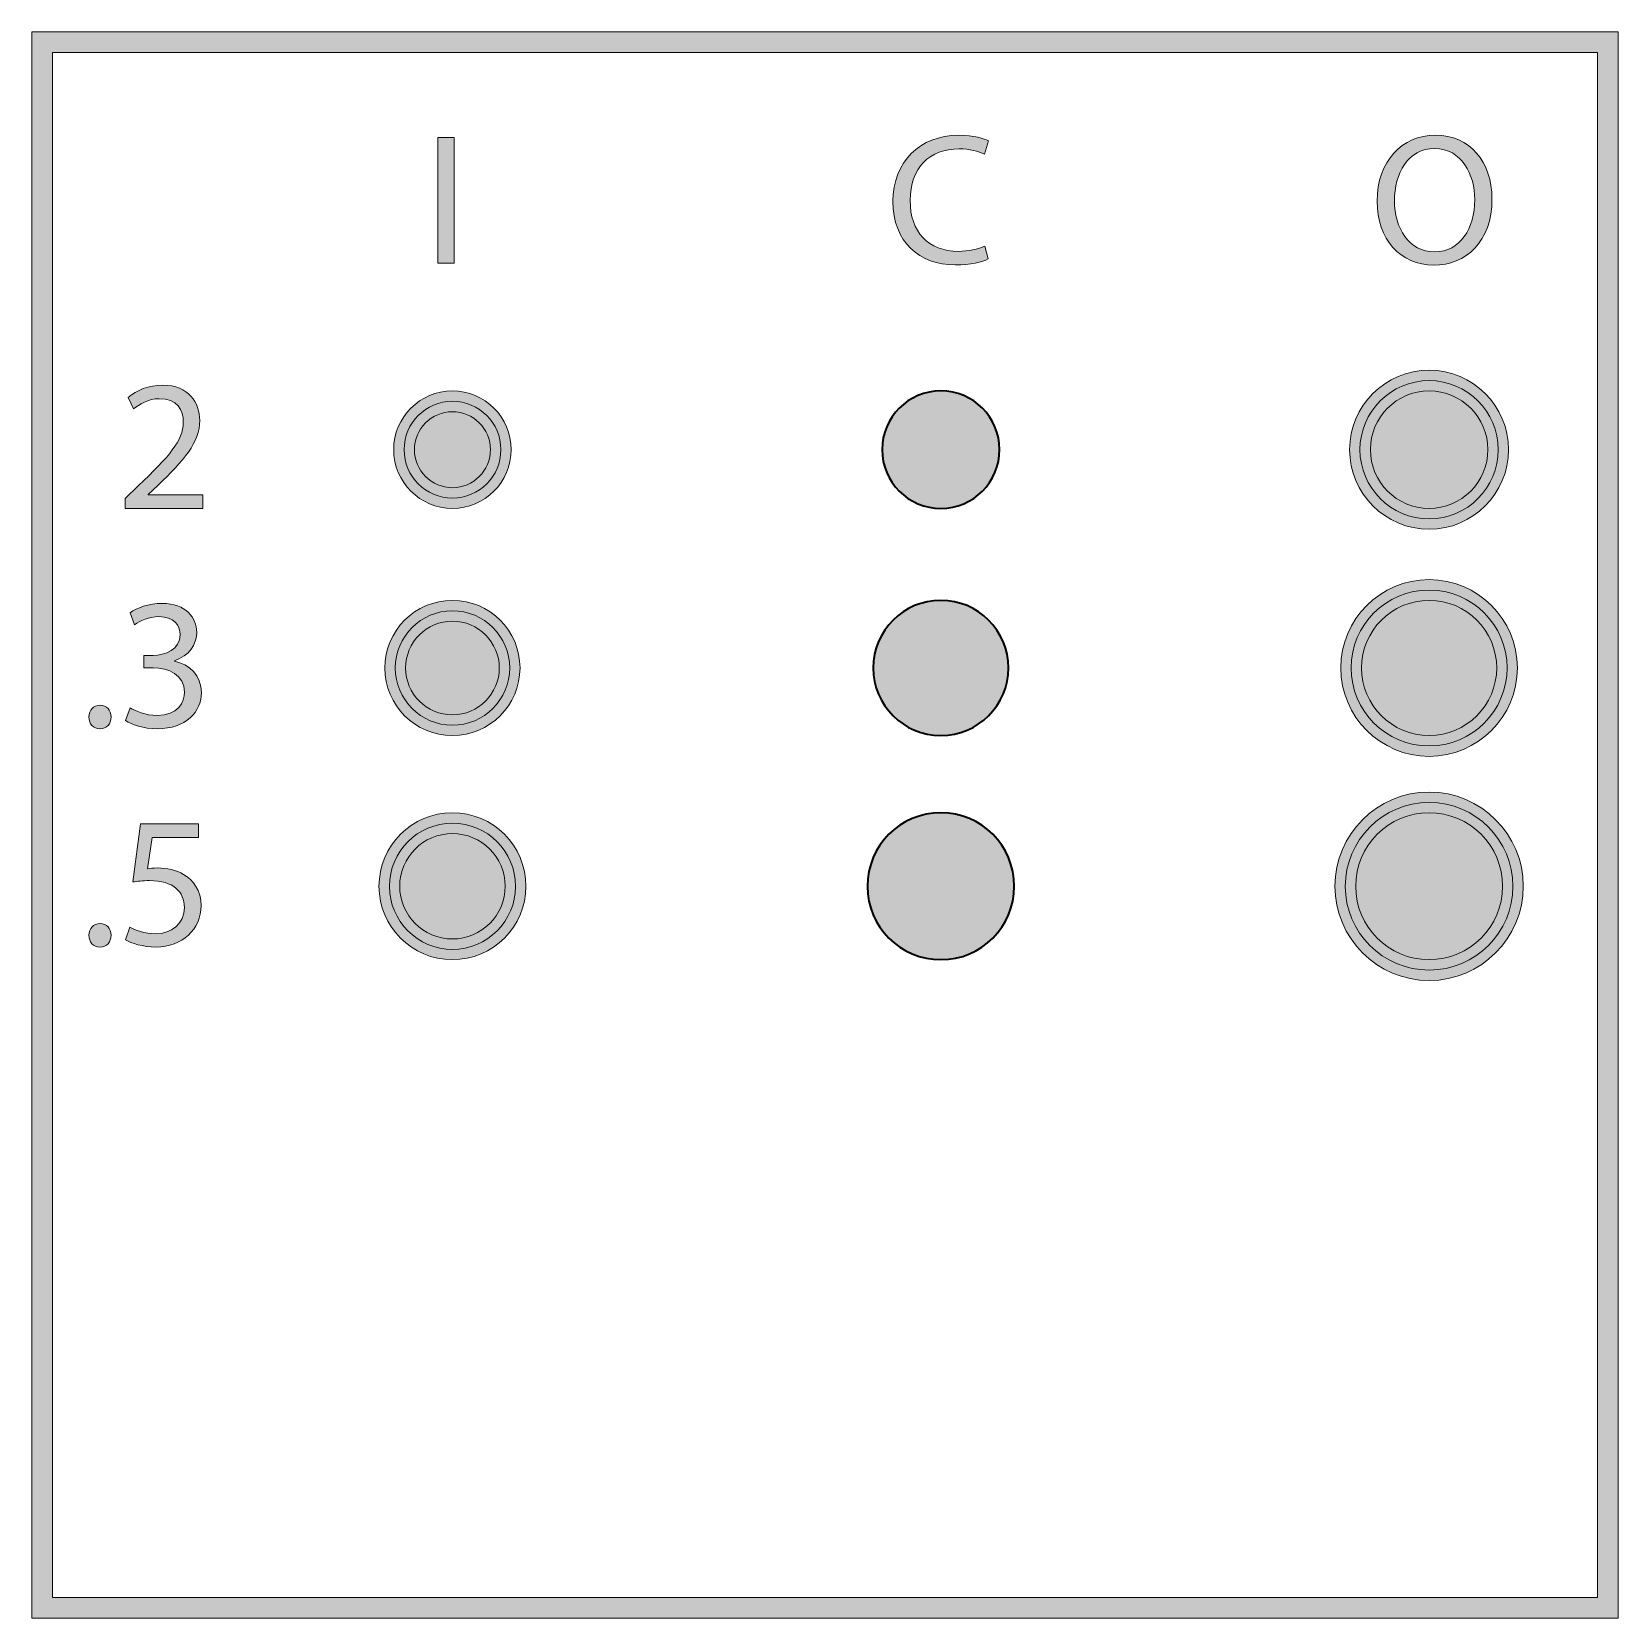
# Model space of a CAD drawing. Header units: inches. Extents: x 0 to 108, y -108 to 0.
import ezdxf

# ---------------------------------------------------------------- set-up
doc = ezdxf.new("R2010")
doc.units = ezdxf.units.IN
doc.header["$MEASUREMENT"] = 0
doc.layers.add('Layer 1', color=7, linetype='Continuous')

# ---------------------------------------------------------------- blocks, each defined once
blk = doc.blocks.new('block 2')
at = {"layer": 'Layer 1', "true_color": 0x231f20}
h = blk.add_hatch(color=250, dxfattribs=at)
h.dxf.hatch_style = 2
edge = h.paths.add_edge_path()
edge.add_spline(control_points=[(28.64, -24.45), (26.43, -24.45), (24.64, -26.25), (24.64, -28.45), (24.64, -30.66), (26.43, -32.45), (28.64, -32.45), (30.85, -32.45), (32.64, -30.66), (32.64, -28.45), (32.64, -26.25), (30.85, -24.45), (28.64, -24.45), (28.64, -24.45), (28.64, -24.45), (28.64, -24.45)], knot_values=[0, 0, 0, 0, 1, 1, 1, 2, 2, 2, 3, 3, 3, 4, 4, 4, 5, 5, 5, 5], degree=3, periodic=1)
edge = h.paths.add_edge_path()
edge.add_spline(control_points=[(28.64, -25.87), (30.07, -25.87), (31.23, -27.03), (31.23, -28.45), (31.23, -29.88), (30.07, -31.04), (28.64, -31.04), (27.22, -31.04), (26.05, -29.88), (26.05, -28.45), (26.05, -27.03), (27.22, -25.87), (28.64, -25.87)], knot_values=[0, 0, 0, 0, 1.411111, 1.411111, 1.411111, 2.822222, 2.822222, 2.822222, 4.233333, 4.233333, 4.233333, 5.644444, 5.644444, 5.644444, 5.644444], degree=3, periodic=0)
edge.add_line((28.64, -25.87), (28.64, -25.87))
at = {"layer": 'Layer 1', "true_color": 0x000000}
h = blk.add_hatch(color=18, dxfattribs=at)
h.dxf.hatch_style = 2
edge = h.paths.add_edge_path()
edge.add_spline(control_points=[(28.64, -31.75), (26.83, -31.75), (25.35, -30.27), (25.35, -28.45), (25.35, -26.64), (26.83, -25.16), (28.64, -25.16), (30.46, -25.16), (31.94, -26.64), (31.94, -28.45), (31.94, -30.27), (30.46, -31.75), (28.64, -31.75)], knot_values=[0, 0, 0, 0, 1, 1, 1, 2, 2, 2, 3, 3, 3, 4, 4, 4, 4], degree=3, periodic=1)
at = {"layer": 'Layer 1', "lineweight": 0}
for points, knots in [([(28.64, -24.45), (26.43, -24.45), (24.64, -26.25), (24.64, -28.45), (24.64, -30.66), (26.43, -32.45), (28.64, -32.45), (30.85, -32.45), (32.64, -30.66), (32.64, -28.45), (32.64, -26.25), (30.85, -24.45), (28.64, -24.45), (28.64, -24.45), (28.64, -24.45), (28.64, -24.45)], [0, 0, 0, 0, 1, 1, 1, 2, 2, 2, 3, 3, 3, 4, 4, 4, 5, 5, 5, 5]), ([(28.64, -31.75), (26.83, -31.75), (25.35, -30.27), (25.35, -28.45), (25.35, -26.64), (26.83, -25.16), (28.64, -25.16), (30.46, -25.16), (31.94, -26.64), (31.94, -28.45), (31.94, -30.27), (30.46, -31.75), (28.64, -31.75)], [0, 0, 0, 0, 1, 1, 1, 2, 2, 2, 3, 3, 3, 4, 4, 4, 4]), ([(28.64, -25.87), (30.07, -25.87), (31.23, -27.03), (31.23, -28.45), (31.23, -29.88), (30.07, -31.04), (28.64, -31.04), (27.22, -31.04), (26.05, -29.88), (26.05, -28.45), (26.05, -27.03), (27.22, -25.87), (28.64, -25.87)], [0, 0, 0, 0, 1, 1, 1, 2, 2, 2, 3, 3, 3, 4, 4, 4, 4])]:
    blk.add_open_spline(points, degree=3, knots=knots, dxfattribs=at)
blk = doc.blocks.new('block 3')
at = {"layer": 'Layer 1', "true_color": 0x231f20}
h = blk.add_hatch(color=250, dxfattribs=at)
h.dxf.hatch_style = 2
edge = h.paths.add_edge_path()
edge.add_spline(control_points=[(95.13, -23.04), (92.15, -23.04), (89.72, -25.47), (89.72, -28.45), (89.72, -31.44), (92.15, -33.87), (95.13, -33.87), (98.11, -33.87), (100.54, -31.44), (100.54, -28.45), (100.54, -25.47), (98.11, -23.04), (95.13, -23.04), (95.13, -23.04), (95.13, -23.04), (95.13, -23.04)], knot_values=[0, 0, 0, 0, 1, 1, 1, 2, 2, 2, 3, 3, 3, 4, 4, 4, 5, 5, 5, 5], degree=3, periodic=1)
edge = h.paths.add_edge_path()
edge.add_spline(control_points=[(95.13, -24.45), (97.34, -24.45), (99.13, -26.25), (99.13, -28.45), (99.13, -30.66), (97.34, -32.45), (95.13, -32.45), (92.92, -32.45), (91.13, -30.66), (91.13, -28.45), (91.13, -26.25), (92.92, -24.45), (95.13, -24.45)], knot_values=[0, 0, 0, 0, 1.411111, 1.411111, 1.411111, 2.822222, 2.822222, 2.822222, 4.233333, 4.233333, 4.233333, 5.644444, 5.644444, 5.644444, 5.644444], degree=3, periodic=0)
edge.add_line((95.13, -24.45), (95.13, -24.45))
at = {"layer": 'Layer 1', "true_color": 0x000000}
h = blk.add_hatch(color=18, dxfattribs=at)
h.dxf.hatch_style = 2
edge = h.paths.add_edge_path()
edge.add_spline(control_points=[(95.13, -33.16), (92.54, -33.16), (90.42, -31.05), (90.42, -28.45), (90.42, -25.86), (92.54, -23.75), (95.13, -23.75), (97.72, -23.75), (99.83, -25.86), (99.83, -28.45), (99.83, -31.05), (97.72, -33.16), (95.13, -33.16)], knot_values=[0, 0, 0, 0, 1, 1, 1, 2, 2, 2, 3, 3, 3, 4, 4, 4, 4], degree=3, periodic=1)
at = {"layer": 'Layer 1', "lineweight": 0}
for points, knots in [([(95.13, -23.04), (92.15, -23.04), (89.72, -25.47), (89.72, -28.45), (89.72, -31.44), (92.15, -33.87), (95.13, -33.87), (98.11, -33.87), (100.54, -31.44), (100.54, -28.45), (100.54, -25.47), (98.11, -23.04), (95.13, -23.04), (95.13, -23.04), (95.13, -23.04), (95.13, -23.04)], [0, 0, 0, 0, 1, 1, 1, 2, 2, 2, 3, 3, 3, 4, 4, 4, 5, 5, 5, 5]), ([(95.13, -33.16), (92.54, -33.16), (90.42, -31.05), (90.42, -28.45), (90.42, -25.86), (92.54, -23.75), (95.13, -23.75), (97.72, -23.75), (99.83, -25.86), (99.83, -28.45), (99.83, -31.05), (97.72, -33.16), (95.13, -33.16)], [0, 0, 0, 0, 1, 1, 1, 2, 2, 2, 3, 3, 3, 4, 4, 4, 4]), ([(95.13, -24.45), (97.34, -24.45), (99.13, -26.25), (99.13, -28.45), (99.13, -30.66), (97.34, -32.45), (95.13, -32.45), (92.92, -32.45), (91.13, -30.66), (91.13, -28.45), (91.13, -26.25), (92.92, -24.45), (95.13, -24.45)], [0, 0, 0, 0, 1, 1, 1, 2, 2, 2, 3, 3, 3, 4, 4, 4, 4])]:
    blk.add_open_spline(points, degree=3, knots=knots, dxfattribs=at)
blk = doc.blocks.new('block 4')
at = {"layer": 'Layer 1', "true_color": 0x231f20}
h = blk.add_hatch(color=250, dxfattribs=at)
h.dxf.hatch_style = 2
edge = h.paths.add_edge_path()
edge.add_spline(control_points=[(28.64, -38.71), (26.1, -38.71), (24.04, -40.77), (24.04, -43.31), (24.04, -45.85), (26.1, -47.91), (28.64, -47.91), (31.18, -47.91), (33.24, -45.85), (33.24, -43.31), (33.24, -40.77), (31.18, -38.71), (28.64, -38.71), (28.64, -38.71), (28.64, -38.71), (28.64, -38.71)], knot_values=[0, 0, 0, 0, 1, 1, 1, 2, 2, 2, 3, 3, 3, 4, 4, 4, 5, 5, 5, 5], degree=3, periodic=1)
edge = h.paths.add_edge_path()
edge.add_spline(control_points=[(28.64, -40.13), (30.4, -40.13), (31.83, -41.56), (31.83, -43.31), (31.83, -45.07), (30.4, -46.5), (28.64, -46.5), (26.89, -46.5), (25.45, -45.07), (25.45, -43.31), (25.45, -41.56), (26.89, -40.13), (28.64, -40.13)], knot_values=[0, 0, 0, 0, 1.411111, 1.411111, 1.411111, 2.822222, 2.822222, 2.822222, 4.233333, 4.233333, 4.233333, 5.644444, 5.644444, 5.644444, 5.644444], degree=3, periodic=0)
edge.add_line((28.64, -40.13), (28.64, -40.13))
at = {"layer": 'Layer 1', "true_color": 0x000000}
h = blk.add_hatch(color=18, dxfattribs=at)
h.dxf.hatch_style = 2
edge = h.paths.add_edge_path()
edge.add_spline(control_points=[(28.64, -47.21), (26.5, -47.21), (24.75, -45.46), (24.75, -43.31), (24.75, -41.17), (26.5, -39.42), (28.64, -39.42), (30.79, -39.42), (32.54, -41.17), (32.54, -43.31), (32.54, -45.46), (30.79, -47.21), (28.64, -47.21)], knot_values=[0, 0, 0, 0, 1, 1, 1, 2, 2, 2, 3, 3, 3, 4, 4, 4, 4], degree=3, periodic=1)
at = {"layer": 'Layer 1', "lineweight": 0}
for points, knots in [([(28.64, -38.71), (26.1, -38.71), (24.04, -40.77), (24.04, -43.31), (24.04, -45.85), (26.1, -47.91), (28.64, -47.91), (31.18, -47.91), (33.24, -45.85), (33.24, -43.31), (33.24, -40.77), (31.18, -38.71), (28.64, -38.71), (28.64, -38.71), (28.64, -38.71), (28.64, -38.71)], [0, 0, 0, 0, 1, 1, 1, 2, 2, 2, 3, 3, 3, 4, 4, 4, 5, 5, 5, 5]), ([(28.64, -47.21), (26.5, -47.21), (24.75, -45.46), (24.75, -43.31), (24.75, -41.17), (26.5, -39.42), (28.64, -39.42), (30.79, -39.42), (32.54, -41.17), (32.54, -43.31), (32.54, -45.46), (30.79, -47.21), (28.64, -47.21)], [0, 0, 0, 0, 1, 1, 1, 2, 2, 2, 3, 3, 3, 4, 4, 4, 4]), ([(28.64, -40.13), (30.4, -40.13), (31.83, -41.56), (31.83, -43.31), (31.83, -45.07), (30.4, -46.5), (28.64, -46.5), (26.89, -46.5), (25.45, -45.07), (25.45, -43.31), (25.45, -41.56), (26.89, -40.13), (28.64, -40.13)], [0, 0, 0, 0, 1, 1, 1, 2, 2, 2, 3, 3, 3, 4, 4, 4, 4])]:
    blk.add_open_spline(points, degree=3, knots=knots, dxfattribs=at)
blk = doc.blocks.new('block 5')
at = {"layer": 'Layer 1', "true_color": 0x231f20}
h = blk.add_hatch(color=250, dxfattribs=at)
h.dxf.hatch_style = 2
edge = h.paths.add_edge_path()
edge.add_spline(control_points=[(95.13, -37.3), (91.81, -37.3), (89.12, -40), (89.12, -43.31), (89.12, -46.63), (91.81, -49.33), (95.13, -49.33), (98.44, -49.33), (101.14, -46.63), (101.14, -43.31), (101.14, -40), (98.44, -37.3), (95.13, -37.3), (95.13, -37.3), (95.13, -37.3), (95.13, -37.3)], knot_values=[0, 0, 0, 0, 1, 1, 1, 2, 2, 2, 3, 3, 3, 4, 4, 4, 5, 5, 5, 5], degree=3, periodic=1)
edge = h.paths.add_edge_path()
edge.add_spline(control_points=[(95.13, -38.71), (97.67, -38.71), (99.73, -40.77), (99.73, -43.31), (99.73, -45.85), (97.67, -47.91), (95.13, -47.91), (92.59, -47.91), (90.53, -45.85), (90.53, -43.31), (90.53, -40.77), (92.59, -38.71), (95.13, -38.71)], knot_values=[0, 0, 0, 0, 1.411111, 1.411111, 1.411111, 2.822222, 2.822222, 2.822222, 4.233333, 4.233333, 4.233333, 5.644444, 5.644444, 5.644444, 5.644444], degree=3, periodic=0)
edge.add_line((95.13, -38.71), (95.13, -38.71))
at = {"layer": 'Layer 1', "true_color": 0x000000}
h = blk.add_hatch(color=18, dxfattribs=at)
h.dxf.hatch_style = 2
edge = h.paths.add_edge_path()
edge.add_spline(control_points=[(95.13, -48.62), (92.2, -48.62), (89.82, -46.24), (89.82, -43.31), (89.82, -40.39), (92.2, -38.01), (95.13, -38.01), (98.06, -38.01), (100.44, -40.39), (100.44, -43.31), (100.44, -46.24), (98.06, -48.62), (95.13, -48.62)], knot_values=[0, 0, 0, 0, 1, 1, 1, 2, 2, 2, 3, 3, 3, 4, 4, 4, 4], degree=3, periodic=1)
at = {"layer": 'Layer 1', "lineweight": 0}
for points, knots in [([(95.13, -37.3), (91.81, -37.3), (89.12, -40), (89.12, -43.31), (89.12, -46.63), (91.81, -49.33), (95.13, -49.33), (98.44, -49.33), (101.14, -46.63), (101.14, -43.31), (101.14, -40), (98.44, -37.3), (95.13, -37.3), (95.13, -37.3), (95.13, -37.3), (95.13, -37.3)], [0, 0, 0, 0, 1, 1, 1, 2, 2, 2, 3, 3, 3, 4, 4, 4, 5, 5, 5, 5]), ([(95.13, -48.62), (92.2, -48.62), (89.82, -46.24), (89.82, -43.31), (89.82, -40.39), (92.2, -38.01), (95.13, -38.01), (98.06, -38.01), (100.44, -40.39), (100.44, -43.31), (100.44, -46.24), (98.06, -48.62), (95.13, -48.62)], [0, 0, 0, 0, 1, 1, 1, 2, 2, 2, 3, 3, 3, 4, 4, 4, 4]), ([(95.13, -38.71), (97.67, -38.71), (99.73, -40.77), (99.73, -43.31), (99.73, -45.85), (97.67, -47.91), (95.13, -47.91), (92.59, -47.91), (90.53, -45.85), (90.53, -43.31), (90.53, -40.77), (92.59, -38.71), (95.13, -38.71)], [0, 0, 0, 0, 1, 1, 1, 2, 2, 2, 3, 3, 3, 4, 4, 4, 4])]:
    blk.add_open_spline(points, degree=3, knots=knots, dxfattribs=at)
blk = doc.blocks.new('block 6')
at = {"layer": 'Layer 1', "true_color": 0x231f20}
h = blk.add_hatch(color=250, dxfattribs=at)
h.dxf.hatch_style = 2
edge = h.paths.add_edge_path()
edge.add_spline(control_points=[(28.64, -53.17), (25.88, -53.17), (23.64, -55.41), (23.64, -58.17), (23.64, -60.94), (25.88, -63.17), (28.64, -63.17), (31.41, -63.17), (33.64, -60.94), (33.64, -58.17), (33.64, -55.41), (31.41, -53.17), (28.64, -53.17), (28.64, -53.17), (28.64, -53.17), (28.64, -53.17)], knot_values=[0, 0, 0, 0, 1, 1, 1, 2, 2, 2, 3, 3, 3, 4, 4, 4, 5, 5, 5, 5], degree=3, periodic=1)
edge = h.paths.add_edge_path()
edge.add_spline(control_points=[(28.64, -54.59), (30.62, -54.59), (32.23, -56.2), (32.23, -58.17), (32.23, -60.15), (30.62, -61.76), (28.64, -61.76), (26.66, -61.76), (25.05, -60.15), (25.05, -58.17), (25.05, -56.2), (26.66, -54.59), (28.64, -54.59)], knot_values=[0, 0, 0, 0, 1.411111, 1.411111, 1.411111, 2.822222, 2.822222, 2.822222, 4.233333, 4.233333, 4.233333, 5.644444, 5.644444, 5.644444, 5.644444], degree=3, periodic=0)
edge.add_line((28.64, -54.59), (28.64, -54.59))
at = {"layer": 'Layer 1', "true_color": 0x000000}
h = blk.add_hatch(color=18, dxfattribs=at)
h.dxf.hatch_style = 2
edge = h.paths.add_edge_path()
edge.add_spline(control_points=[(28.64, -62.47), (26.28, -62.47), (24.35, -60.54), (24.35, -58.18), (24.35, -55.81), (26.28, -53.88), (28.64, -53.88), (31.01, -53.88), (32.94, -55.81), (32.94, -58.18), (32.94, -60.54), (31.01, -62.47), (28.64, -62.47)], knot_values=[0, 0, 0, 0, 1, 1, 1, 2, 2, 2, 3, 3, 3, 4, 4, 4, 4], degree=3, periodic=1)
at = {"layer": 'Layer 1', "lineweight": 0}
for points, knots in [([(28.64, -53.17), (25.88, -53.17), (23.64, -55.41), (23.64, -58.17), (23.64, -60.94), (25.88, -63.17), (28.64, -63.17), (31.41, -63.17), (33.64, -60.94), (33.64, -58.17), (33.64, -55.41), (31.41, -53.17), (28.64, -53.17), (28.64, -53.17), (28.64, -53.17), (28.64, -53.17)], [0, 0, 0, 0, 1, 1, 1, 2, 2, 2, 3, 3, 3, 4, 4, 4, 5, 5, 5, 5]), ([(28.64, -62.47), (26.28, -62.47), (24.35, -60.54), (24.35, -58.18), (24.35, -55.81), (26.28, -53.88), (28.64, -53.88), (31.01, -53.88), (32.94, -55.81), (32.94, -58.18), (32.94, -60.54), (31.01, -62.47), (28.64, -62.47)], [0, 0, 0, 0, 1, 1, 1, 2, 2, 2, 3, 3, 3, 4, 4, 4, 4]), ([(28.64, -54.59), (30.62, -54.59), (32.23, -56.2), (32.23, -58.17), (32.23, -60.15), (30.62, -61.76), (28.64, -61.76), (26.66, -61.76), (25.05, -60.15), (25.05, -58.17), (25.05, -56.2), (26.66, -54.59), (28.64, -54.59)], [0, 0, 0, 0, 1, 1, 1, 2, 2, 2, 3, 3, 3, 4, 4, 4, 4])]:
    blk.add_open_spline(points, degree=3, knots=knots, dxfattribs=at)
blk = doc.blocks.new('block 7')
at = {"layer": 'Layer 1', "true_color": 0x231f20}
h = blk.add_hatch(color=250, dxfattribs=at)
h.dxf.hatch_style = 2
edge = h.paths.add_edge_path()
edge.add_spline(control_points=[(95.13, -51.76), (91.59, -51.76), (88.72, -54.64), (88.72, -58.17), (88.72, -61.71), (91.59, -64.59), (95.13, -64.59), (98.66, -64.59), (101.54, -61.71), (101.54, -58.17), (101.54, -54.64), (98.66, -51.76), (95.13, -51.76), (95.13, -51.76), (95.13, -51.76), (95.13, -51.76)], knot_values=[0, 0, 0, 0, 1, 1, 1, 2, 2, 2, 3, 3, 3, 4, 4, 4, 5, 5, 5, 5], degree=3, periodic=1)
edge = h.paths.add_edge_path()
edge.add_spline(control_points=[(95.13, -53.17), (97.89, -53.17), (100.13, -55.41), (100.13, -58.17), (100.13, -60.94), (97.89, -63.17), (95.13, -63.17), (92.37, -63.17), (90.13, -60.94), (90.13, -58.17), (90.13, -55.41), (92.37, -53.17), (95.13, -53.17)], knot_values=[0, 0, 0, 0, 1.411111, 1.411111, 1.411111, 2.822222, 2.822222, 2.822222, 4.233333, 4.233333, 4.233333, 5.644444, 5.644444, 5.644444, 5.644444], degree=3, periodic=0)
edge.add_line((95.13, -53.17), (95.13, -53.17))
at = {"layer": 'Layer 1', "true_color": 0x000000}
h = blk.add_hatch(color=18, dxfattribs=at)
h.dxf.hatch_style = 2
edge = h.paths.add_edge_path()
edge.add_spline(control_points=[(95.13, -63.88), (91.98, -63.88), (89.42, -61.32), (89.42, -58.18), (89.42, -55.03), (91.98, -52.47), (95.13, -52.47), (98.28, -52.47), (100.84, -55.03), (100.84, -58.18), (100.84, -61.32), (98.28, -63.88), (95.13, -63.88)], knot_values=[0, 0, 0, 0, 1, 1, 1, 2, 2, 2, 3, 3, 3, 4, 4, 4, 4], degree=3, periodic=1)
at = {"layer": 'Layer 1', "lineweight": 0}
for points, knots in [([(95.13, -51.76), (91.59, -51.76), (88.72, -54.64), (88.72, -58.17), (88.72, -61.71), (91.59, -64.59), (95.13, -64.59), (98.66, -64.59), (101.54, -61.71), (101.54, -58.17), (101.54, -54.64), (98.66, -51.76), (95.13, -51.76), (95.13, -51.76), (95.13, -51.76), (95.13, -51.76)], [0, 0, 0, 0, 1, 1, 1, 2, 2, 2, 3, 3, 3, 4, 4, 4, 5, 5, 5, 5]), ([(95.13, -63.88), (91.98, -63.88), (89.42, -61.32), (89.42, -58.18), (89.42, -55.03), (91.98, -52.47), (95.13, -52.47), (98.28, -52.47), (100.84, -55.03), (100.84, -58.18), (100.84, -61.32), (98.28, -63.88), (95.13, -63.88)], [0, 0, 0, 0, 1, 1, 1, 2, 2, 2, 3, 3, 3, 4, 4, 4, 4]), ([(95.13, -53.17), (97.89, -53.17), (100.13, -55.41), (100.13, -58.17), (100.13, -60.94), (97.89, -63.17), (95.13, -63.17), (92.37, -63.17), (90.13, -60.94), (90.13, -58.17), (90.13, -55.41), (92.37, -53.17), (95.13, -53.17)], [0, 0, 0, 0, 1, 1, 1, 2, 2, 2, 3, 3, 3, 4, 4, 4, 4])]:
    blk.add_open_spline(points, degree=3, knots=knots, dxfattribs=at)
blk = doc.blocks.new('block 8')
at = {"layer": 'Layer 1', "true_color": 0x231f20}
h = blk.add_hatch(color=250, dxfattribs=at)
h.dxf.hatch_style = 2
h.paths.add_polyline_path([(28.76, -7.19), (28.76, -15.75), (27.65, -15.75), (27.65, -7.19)])
at = {"layer": 'Layer 1', "lineweight": 0}
blk.add_lwpolyline([(28.76, -7.19), (28.76, -15.75), (27.65, -15.75), (27.65, -7.19), (28.76, -7.19)], dxfattribs=at)
blk = doc.blocks.new('block 9')
at = {"layer": 'Layer 1', "true_color": 0x231f20}
h = blk.add_hatch(color=250, dxfattribs=at)
h.dxf.hatch_style = 2
edge = h.paths.add_edge_path()
edge.add_spline(control_points=[(65.12, -15.47), (64.72, -15.67), (63.9, -15.87), (62.86, -15.87), (60.45, -15.87), (58.63, -14.35), (58.63, -11.54), (58.63, -8.86), (60.45, -7.05), (63.1, -7.05), (64.17, -7.05), (64.84, -7.27), (65.13, -7.43), (65.13, -7.43), (64.87, -8.33), (64.87, -8.33), (64.45, -8.13), (63.85, -7.97), (63.14, -7.97), (61.13, -7.97), (59.8, -9.26), (59.8, -11.5), (59.8, -13.6), (61.01, -14.95), (63.09, -14.95), (63.76, -14.95), (64.45, -14.81), (64.89, -14.59), (64.89, -14.59), (65.12, -15.47), (65.12, -15.47)], knot_values=[0, 0, 0, 0, 1, 1, 1, 2, 2, 2, 3, 3, 3, 4, 4, 4, 5, 5, 5, 6, 6, 6, 7, 7, 7, 8, 8, 8, 9, 9, 9, 10, 10, 10, 10], degree=3, periodic=1)
at = {"layer": 'Layer 1', "lineweight": 0}
blk.add_open_spline([(65.12, -15.47), (64.72, -15.67), (63.9, -15.87), (62.86, -15.87), (60.45, -15.87), (58.63, -14.35), (58.63, -11.54), (58.63, -8.86), (60.45, -7.05), (63.1, -7.05), (64.17, -7.05), (64.84, -7.27), (65.13, -7.43), (65.13, -7.43), (64.87, -8.33), (64.87, -8.33), (64.45, -8.13), (63.85, -7.97), (63.14, -7.97), (61.13, -7.97), (59.8, -9.26), (59.8, -11.5), (59.8, -13.6), (61.01, -14.95), (63.09, -14.95), (63.76, -14.95), (64.45, -14.81), (64.89, -14.59), (64.89, -14.59), (65.12, -15.47), (65.12, -15.47)], degree=3, knots=[0, 0, 0, 0, 1, 1, 1, 2, 2, 2, 3, 3, 3, 4, 4, 4, 5, 5, 5, 6, 6, 6, 7, 7, 7, 8, 8, 8, 9, 9, 9, 10, 10, 10, 10], dxfattribs=at)
blk = doc.blocks.new('block 10')
at = {"layer": 'Layer 1', "true_color": 0x231f20}
h = blk.add_hatch(color=250, dxfattribs=at)
h.dxf.hatch_style = 2
edge = h.paths.add_edge_path()
edge.add_spline(control_points=[(99.41, -11.38), (99.41, -14.32), (97.62, -15.89), (95.44, -15.89), (93.17, -15.89), (91.59, -14.13), (91.59, -11.54), (91.59, -8.82), (93.28, -7.05), (95.56, -7.05), (97.9, -7.05), (99.41, -8.84), (99.41, -11.38)], knot_values=[0, 0, 0, 0, 1, 1, 1, 2, 2, 2, 3, 3, 3, 4, 4, 4, 4], degree=3, periodic=1)
edge = h.paths.add_edge_path()
edge.add_spline(control_points=[(92.77, -11.52), (92.77, -13.35), (93.76, -14.99), (95.5, -14.99), (97.25, -14.99), (98.24, -13.37), (98.24, -11.43), (98.24, -9.73), (97.35, -7.95), (95.51, -7.95), (93.68, -7.95), (92.77, -9.64), (92.77, -11.52)], knot_values=[0, 0, 0, 0, 1, 1, 1, 2, 2, 2, 3, 3, 3, 4, 4, 4, 4], degree=3, periodic=1)
at = {"layer": 'Layer 1', "lineweight": 0}
for points in [[(99.41, -11.38), (99.41, -14.32), (97.62, -15.89), (95.44, -15.89), (93.17, -15.89), (91.59, -14.13), (91.59, -11.54), (91.59, -8.82), (93.28, -7.05), (95.56, -7.05), (97.9, -7.05), (99.41, -8.84), (99.41, -11.38)], [(92.77, -11.52), (92.77, -13.35), (93.76, -14.99), (95.5, -14.99), (97.25, -14.99), (98.24, -13.37), (98.24, -11.43), (98.24, -9.73), (97.35, -7.95), (95.51, -7.95), (93.68, -7.95), (92.77, -9.64), (92.77, -11.52)]]:
    blk.add_open_spline(points, degree=3, knots=[0, 0, 0, 0, 1, 1, 1, 2, 2, 2, 3, 3, 3, 4, 4, 4, 4], dxfattribs=at)
blk = doc.blocks.new('block 11')
at = {"layer": 'Layer 1', "true_color": 0x231f20}
h = blk.add_hatch(color=250, dxfattribs=at)
h.dxf.hatch_style = 2
edge = h.paths.add_edge_path()
edge.add_spline(control_points=[(6.37, -32.45), (6.37, -32.45), (6.37, -31.77), (6.37, -31.77), (6.37, -31.77), (7.25, -30.92), (7.25, -30.92), (9.35, -28.91), (10.31, -27.84), (10.32, -26.6), (10.32, -25.76), (9.91, -24.98), (8.68, -24.98), (7.93, -24.98), (7.31, -25.37), (6.93, -25.68), (6.93, -25.68), (6.57, -24.9), (6.57, -24.9), (7.14, -24.41), (7.96, -24.06), (8.91, -24.06), (10.69, -24.06), (11.44, -25.28), (11.44, -26.46), (11.44, -27.98), (10.33, -29.21), (8.59, -30.89), (8.59, -30.89), (7.93, -31.5), (7.93, -31.5), (7.93, -31.5), (7.93, -31.53), (7.93, -31.53), (7.93, -31.53), (11.64, -31.53), (11.64, -31.53), (11.64, -31.53), (11.64, -32.45), (11.64, -32.45), (11.64, -32.45), (6.37, -32.45), (6.37, -32.45)], knot_values=[0, 0, 0, 0, 1, 1, 1, 2, 2, 2, 3, 3, 3, 4, 4, 4, 5, 5, 5, 6, 6, 6, 7, 7, 7, 8, 8, 8, 9, 9, 9, 10, 10, 10, 11, 11, 11, 12, 12, 12, 13, 13, 13, 14, 14, 14, 14], degree=3, periodic=1)
at = {"layer": 'Layer 1', "lineweight": 0}
blk.add_open_spline([(6.37, -32.45), (6.37, -32.45), (6.37, -31.77), (6.37, -31.77), (6.37, -31.77), (7.25, -30.92), (7.25, -30.92), (9.35, -28.91), (10.31, -27.84), (10.32, -26.6), (10.32, -25.76), (9.91, -24.98), (8.68, -24.98), (7.93, -24.98), (7.31, -25.37), (6.93, -25.68), (6.93, -25.68), (6.57, -24.9), (6.57, -24.9), (7.14, -24.41), (7.96, -24.06), (8.91, -24.06), (10.69, -24.06), (11.44, -25.28), (11.44, -26.46), (11.44, -27.98), (10.33, -29.21), (8.59, -30.89), (8.59, -30.89), (7.93, -31.5), (7.93, -31.5), (7.93, -31.5), (7.93, -31.53), (7.93, -31.53), (7.93, -31.53), (11.64, -31.53), (11.64, -31.53), (11.64, -31.53), (11.64, -32.45), (11.64, -32.45), (11.64, -32.45), (6.37, -32.45), (6.37, -32.45)], degree=3, knots=[0, 0, 0, 0, 1, 1, 1, 2, 2, 2, 3, 3, 3, 4, 4, 4, 5, 5, 5, 6, 6, 6, 7, 7, 7, 8, 8, 8, 9, 9, 9, 10, 10, 10, 11, 11, 11, 12, 12, 12, 13, 13, 13, 14, 14, 14, 14], dxfattribs=at)
blk = doc.blocks.new('block 12')
at = {"layer": 'Layer 1', "true_color": 0x231f20}
h = blk.add_hatch(color=250, dxfattribs=at)
h.dxf.hatch_style = 2
edge = h.paths.add_edge_path()
edge.add_spline(control_points=[(11.36, -54.86), (11.36, -54.86), (8.21, -54.86), (8.21, -54.86), (8.21, -54.86), (7.89, -56.98), (7.89, -56.98), (8.08, -56.95), (8.26, -56.93), (8.57, -56.93), (9.2, -56.93), (9.84, -57.07), (10.34, -57.37), (10.99, -57.74), (11.53, -58.45), (11.53, -59.49), (11.53, -61.11), (10.24, -62.31), (8.45, -62.31), (7.55, -62.31), (6.79, -62.06), (6.39, -61.81), (6.39, -61.81), (6.67, -60.95), (6.67, -60.95), (7.02, -61.16), (7.69, -61.41), (8.44, -61.41), (9.49, -61.41), (10.4, -60.73), (10.4, -59.62), (10.38, -58.55), (9.67, -57.79), (8.02, -57.79), (7.55, -57.79), (7.18, -57.84), (6.88, -57.88), (6.88, -57.88), (7.41, -53.92), (7.41, -53.92), (7.41, -53.92), (11.36, -53.92), (11.36, -53.92), (11.36, -53.92), (11.36, -54.86), (11.36, -54.86)], knot_values=[0, 0, 0, 0, 1, 1, 1, 2, 2, 2, 3, 3, 3, 4, 4, 4, 5, 5, 5, 6, 6, 6, 7, 7, 7, 8, 8, 8, 9, 9, 9, 10, 10, 10, 11, 11, 11, 12, 12, 12, 13, 13, 13, 14, 14, 14, 15, 15, 15, 15], degree=3, periodic=1)
h = blk.add_hatch(color=250, dxfattribs=at)
h.dxf.hatch_style = 2
edge = h.paths.add_edge_path()
edge.add_spline(control_points=[(3.89, -61.51), (3.89, -61.04), (4.21, -60.71), (4.65, -60.71), (5.1, -60.71), (5.4, -61.04), (5.4, -61.51), (5.4, -61.97), (5.11, -62.31), (4.64, -62.31), (4.2, -62.31), (3.89, -61.97), (3.89, -61.51)], knot_values=[0, 0, 0, 0, 1, 1, 1, 2, 2, 2, 3, 3, 3, 4, 4, 4, 4], degree=3, periodic=1)
at = {"layer": 'Layer 1', "lineweight": 0}
for points, knots in [([(11.36, -54.86), (11.36, -54.86), (8.21, -54.86), (8.21, -54.86), (8.21, -54.86), (7.89, -56.98), (7.89, -56.98), (8.08, -56.95), (8.26, -56.93), (8.57, -56.93), (9.2, -56.93), (9.84, -57.07), (10.34, -57.37), (10.99, -57.74), (11.53, -58.45), (11.53, -59.49), (11.53, -61.11), (10.24, -62.31), (8.45, -62.31), (7.55, -62.31), (6.79, -62.06), (6.39, -61.81), (6.39, -61.81), (6.67, -60.95), (6.67, -60.95), (7.02, -61.16), (7.69, -61.41), (8.44, -61.41), (9.49, -61.41), (10.4, -60.73), (10.4, -59.62), (10.38, -58.55), (9.67, -57.79), (8.02, -57.79), (7.55, -57.79), (7.18, -57.84), (6.88, -57.88), (6.88, -57.88), (7.41, -53.92), (7.41, -53.92), (7.41, -53.92), (11.36, -53.92), (11.36, -53.92), (11.36, -53.92), (11.36, -54.86), (11.36, -54.86)], [0, 0, 0, 0, 1, 1, 1, 2, 2, 2, 3, 3, 3, 4, 4, 4, 5, 5, 5, 6, 6, 6, 7, 7, 7, 8, 8, 8, 9, 9, 9, 10, 10, 10, 11, 11, 11, 12, 12, 12, 13, 13, 13, 14, 14, 14, 15, 15, 15, 15]), ([(3.89, -61.51), (3.89, -61.04), (4.21, -60.71), (4.65, -60.71), (5.1, -60.71), (5.4, -61.04), (5.4, -61.51), (5.4, -61.97), (5.11, -62.31), (4.64, -62.31), (4.2, -62.31), (3.89, -61.97), (3.89, -61.51)], [0, 0, 0, 0, 1, 1, 1, 2, 2, 2, 3, 3, 3, 4, 4, 4, 4])]:
    blk.add_open_spline(points, degree=3, knots=knots, dxfattribs=at)
blk = doc.blocks.new('block 13')
at = {"layer": 'Layer 1', "true_color": 0x231f20}
h = blk.add_hatch(color=250, dxfattribs=at)
h.dxf.hatch_style = 2
edge = h.paths.add_edge_path()
edge.add_spline(control_points=[(6.7, -46.03), (7.02, -46.23), (7.75, -46.55), (8.53, -46.55), (9.96, -46.55), (10.41, -45.64), (10.4, -44.95), (10.38, -43.8), (9.34, -43.3), (8.26, -43.3), (8.26, -43.3), (7.64, -43.3), (7.64, -43.3), (7.64, -43.3), (7.64, -42.46), (7.64, -42.46), (7.64, -42.46), (8.26, -42.46), (8.26, -42.46), (9.07, -42.46), (10.1, -42.04), (10.1, -41.06), (10.1, -40.4), (9.68, -39.82), (8.65, -39.82), (7.99, -39.82), (7.36, -40.11), (7, -40.37), (7, -40.37), (6.71, -39.55), (6.71, -39.55), (7.14, -39.23), (7.98, -38.92), (8.87, -38.92), (10.5, -38.92), (11.23, -39.88), (11.23, -40.89), (11.23, -41.74), (10.73, -42.46), (9.71, -42.83), (9.71, -42.83), (9.71, -42.85), (9.71, -42.85), (10.73, -43.06), (11.55, -43.82), (11.55, -44.98), (11.55, -46.3), (10.52, -47.45), (8.54, -47.45), (7.61, -47.45), (6.8, -47.16), (6.39, -46.9), (6.39, -46.9), (6.7, -46.03), (6.7, -46.03)], knot_values=[0, 0, 0, 0, 1, 1, 1, 2, 2, 2, 3, 3, 3, 4, 4, 4, 5, 5, 5, 6, 6, 6, 7, 7, 7, 8, 8, 8, 9, 9, 9, 10, 10, 10, 11, 11, 11, 12, 12, 12, 13, 13, 13, 14, 14, 14, 15, 15, 15, 16, 16, 16, 17, 17, 17, 18, 18, 18, 18], degree=3, periodic=1)
h = blk.add_hatch(color=250, dxfattribs=at)
h.dxf.hatch_style = 2
edge = h.paths.add_edge_path()
edge.add_spline(control_points=[(3.89, -46.65), (3.89, -46.18), (4.21, -45.85), (4.65, -45.85), (5.1, -45.85), (5.4, -46.18), (5.4, -46.65), (5.4, -47.11), (5.11, -47.45), (4.64, -47.45), (4.2, -47.45), (3.89, -47.11), (3.89, -46.65)], knot_values=[0, 0, 0, 0, 1, 1, 1, 2, 2, 2, 3, 3, 3, 4, 4, 4, 4], degree=3, periodic=1)
at = {"layer": 'Layer 1', "lineweight": 0}
for points, knots in [([(6.7, -46.03), (7.02, -46.23), (7.75, -46.55), (8.53, -46.55), (9.96, -46.55), (10.41, -45.64), (10.4, -44.95), (10.38, -43.8), (9.34, -43.3), (8.26, -43.3), (8.26, -43.3), (7.64, -43.3), (7.64, -43.3), (7.64, -43.3), (7.64, -42.46), (7.64, -42.46), (7.64, -42.46), (8.26, -42.46), (8.26, -42.46), (9.07, -42.46), (10.1, -42.04), (10.1, -41.06), (10.1, -40.4), (9.68, -39.82), (8.65, -39.82), (7.99, -39.82), (7.36, -40.11), (7, -40.37), (7, -40.37), (6.71, -39.55), (6.71, -39.55), (7.14, -39.23), (7.98, -38.92), (8.87, -38.92), (10.5, -38.92), (11.23, -39.88), (11.23, -40.89), (11.23, -41.74), (10.73, -42.46), (9.71, -42.83), (9.71, -42.83), (9.71, -42.85), (9.71, -42.85), (10.73, -43.06), (11.55, -43.82), (11.55, -44.98), (11.55, -46.3), (10.52, -47.45), (8.54, -47.45), (7.61, -47.45), (6.8, -47.16), (6.39, -46.9), (6.39, -46.9), (6.7, -46.03), (6.7, -46.03)], [0, 0, 0, 0, 1, 1, 1, 2, 2, 2, 3, 3, 3, 4, 4, 4, 5, 5, 5, 6, 6, 6, 7, 7, 7, 8, 8, 8, 9, 9, 9, 10, 10, 10, 11, 11, 11, 12, 12, 12, 13, 13, 13, 14, 14, 14, 15, 15, 15, 16, 16, 16, 17, 17, 17, 18, 18, 18, 18]), ([(3.89, -46.65), (3.89, -46.18), (4.21, -45.85), (4.65, -45.85), (5.1, -45.85), (5.4, -46.18), (5.4, -46.65), (5.4, -47.11), (5.11, -47.45), (4.64, -47.45), (4.2, -47.45), (3.89, -47.11), (3.89, -46.65)], [0, 0, 0, 0, 1, 1, 1, 2, 2, 2, 3, 3, 3, 4, 4, 4, 4])]:
    blk.add_open_spline(points, degree=3, knots=knots, dxfattribs=at)
blk = doc.blocks.new('block 14')
at = {"layer": 'Layer 1', "true_color": 0x231f20}
h = blk.add_hatch(color=250, dxfattribs=at)
h.dxf.hatch_style = 2
h.paths.add_polyline_path([(108.01, 0), (0, 0), (0, -108.01), (108.01, -108.01)])
h.paths.add_polyline_path([(106.6, -1.41), (106.6, -106.6), (1.41, -106.6), (1.41, -1.41)])
at = {"layer": 'Layer 1', "lineweight": 0}
for points in [[(108.01, 0), (0, 0), (0, -108.01), (108.01, -108.01), (108.01, 0), (108.01, 0)], [(106.6, -1.41), (106.6, -106.6), (1.41, -106.6), (1.41, -1.41), (106.6, -1.41)]]:
    blk.add_lwpolyline(points, dxfattribs=at)

msp = doc.modelspace()

# ---------------------------------------------------------------- hatches: boundary and pattern name
at = {"layer": 'Layer 1', "true_color": 0x000000}
h = msp.add_hatch(color=18, dxfattribs=at)
h.dxf.hatch_style = 2
edge = h.paths.add_edge_path()
edge.add_spline(control_points=[(65.89, -28.45), (65.89, -30.66), (64.1, -32.45), (61.89, -32.45), (59.68, -32.45), (57.89, -30.66), (57.89, -28.45), (57.89, -26.25), (59.68, -24.45), (61.89, -24.45), (64.1, -24.45), (65.89, -26.25), (65.89, -28.45)], knot_values=[0, 0, 0, 0, 1, 1, 1, 2, 2, 2, 3, 3, 3, 4, 4, 4, 4], degree=3, periodic=1)
h = msp.add_hatch(color=18, dxfattribs=at)
h.dxf.hatch_style = 2
edge = h.paths.add_edge_path()
edge.add_spline(control_points=[(66.49, -43.31), (66.49, -45.85), (64.43, -47.91), (61.89, -47.91), (59.35, -47.91), (57.29, -45.85), (57.29, -43.31), (57.29, -40.77), (59.35, -38.71), (61.89, -38.71), (64.43, -38.71), (66.49, -40.77), (66.49, -43.31)], knot_values=[0, 0, 0, 0, 1, 1, 1, 2, 2, 2, 3, 3, 3, 4, 4, 4, 4], degree=3, periodic=1)
h = msp.add_hatch(color=18, dxfattribs=at)
h.dxf.hatch_style = 2
edge = h.paths.add_edge_path()
edge.add_spline(control_points=[(66.89, -58.17), (66.89, -60.94), (64.65, -63.17), (61.89, -63.17), (59.13, -63.17), (56.89, -60.94), (56.89, -58.17), (56.89, -55.41), (59.13, -53.17), (61.89, -53.17), (64.65, -53.17), (66.89, -55.41), (66.89, -58.17)], knot_values=[0, 0, 0, 0, 1, 1, 1, 2, 2, 2, 3, 3, 3, 4, 4, 4, 4], degree=3, periodic=1)

# ---------------------------------------------------------------- linework, layer by layer
at = {"layer": 'Layer 1', "color": 250, "lineweight": 35, "true_color": 0x231f20}
for points in [[(65.89, -28.45), (65.89, -30.66), (64.1, -32.45), (61.89, -32.45), (59.68, -32.45), (57.89, -30.66), (57.89, -28.45), (57.89, -26.25), (59.68, -24.45), (61.89, -24.45), (64.1, -24.45), (65.89, -26.25), (65.89, -28.45)], [(66.49, -43.31), (66.49, -45.85), (64.43, -47.91), (61.89, -47.91), (59.35, -47.91), (57.29, -45.85), (57.29, -43.31), (57.29, -40.77), (59.35, -38.71), (61.89, -38.71), (64.43, -38.71), (66.49, -40.77), (66.49, -43.31)], [(66.89, -58.17), (66.89, -60.94), (64.65, -63.17), (61.89, -63.17), (59.13, -63.17), (56.89, -60.94), (56.89, -58.17), (56.89, -55.41), (59.13, -53.17), (61.89, -53.17), (64.65, -53.17), (66.89, -55.41), (66.89, -58.17)]]:
    msp.add_open_spline(points, degree=3, knots=[0, 0, 0, 0, 1, 1, 1, 2, 2, 2, 3, 3, 3, 4, 4, 4, 4], dxfattribs=at)

# ---------------------------------------------------------------- block references
at = {"layer": 'Layer 1'}
for name in ['block 14', 'block 8', 'block 9', 'block 10', 'block 3', 'block 11', 'block 2', 'block 5', 'block 4', 'block 13', 'block 7', 'block 12', 'block 6']:
    msp.add_blockref(name, (0, 0), dxfattribs=at)

doc.saveas('drawing.dxf')
